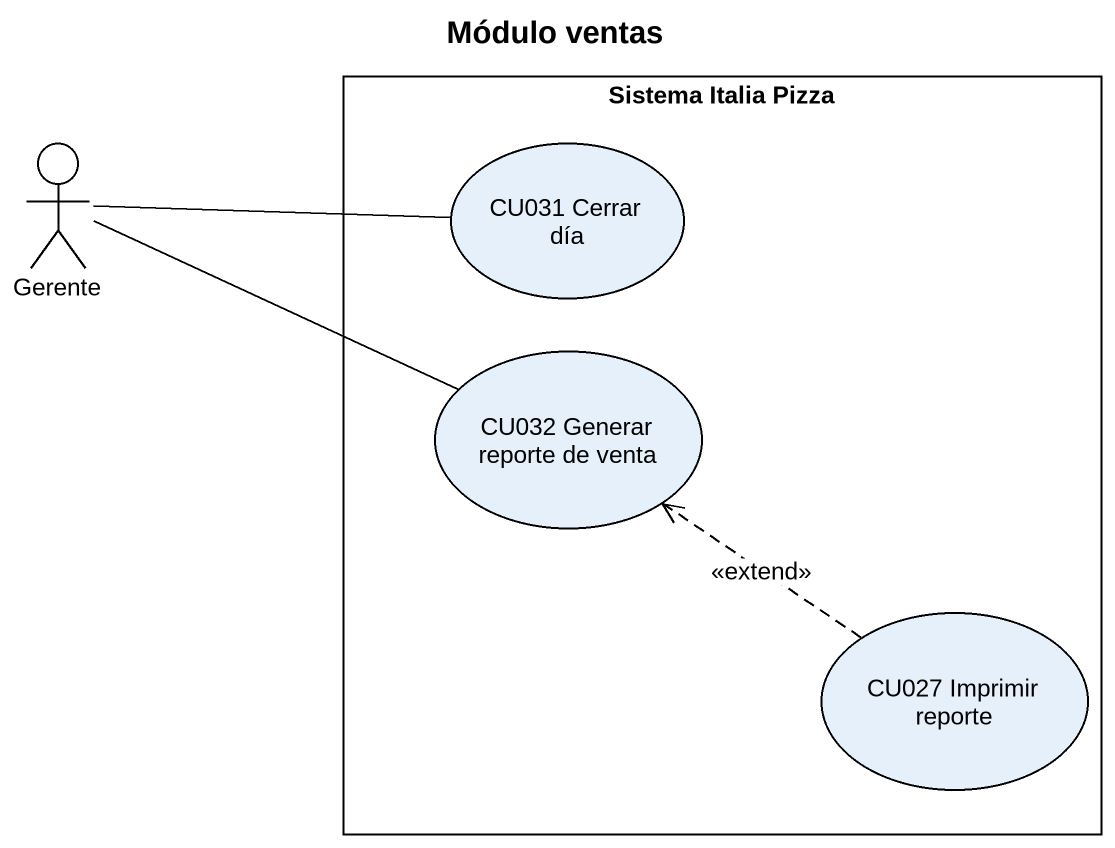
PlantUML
@startuml
title Módulo ventas
rectangle "Sistema Italia Pizza" as Sistema_Italia_Pizza {
  usecase "CU031 Cerrar día" as CU031_Cerrar_día
  usecase "CU032 Generar reporte de venta" as CU032_Generar_reporte_de
  usecase "CU027 Imprimir reporte" as CU027_Imprimir_reporte
}
actor Gerente
Gerente -right- CU031_Cerrar_día
Gerente -right- CU032_Generar_reporte_de
CU027_Imprimir_reporte .up.> CU032_Generar_reporte_de : <<extend>>
@enduml
